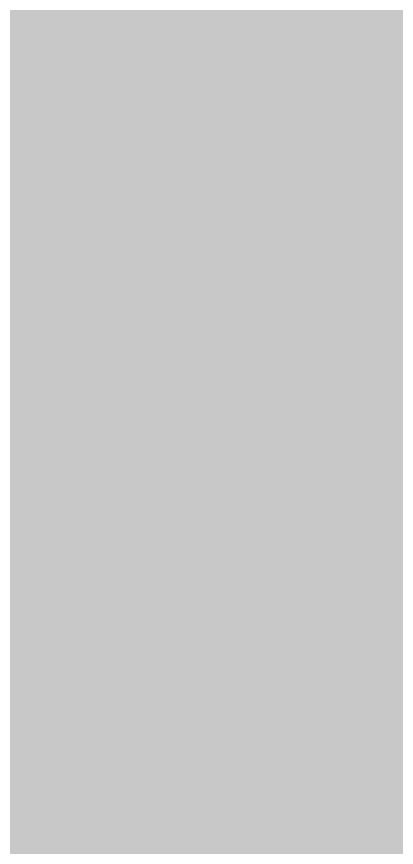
# Model space of a CAD drawing. Header units: inches. Extents: x 22 to 371, y 55 to 284.
# Drawn here: x 93.4615 to 93.6013, y 101.8133 to 102.1188 of the extents above; entities that cross this region are included whole.
import ezdxf

# ---------------------------------------------------------------- set-up
doc = ezdxf.new("R2010")
doc.units = ezdxf.units.IN
for name, color, linetype in [('Bottom Solder', 6, 'Continuous'), ('Top Layer', 1, 'Continuous'), ('Top Paste', 8, 'Continuous'), ('Top Solder', 216, 'Continuous')]:
    doc.layers.add(name, color=color, linetype=linetype)

# ---------------------------------------------------------------- blocks, each defined once
blk = doc.blocks.new('R___0603_210')
at = {"layer": 'Top Layer'}
blk.add_hatch(color=1, dxfattribs=at).paths.add_polyline_path([(-0.38099, 0.44451), (-0.38099, -0.44449), (-1.14299, -0.44449), (-1.14299, 0.44451)])
at = {"layer": 'Top Paste'}
blk.add_hatch(color=8, dxfattribs=at).paths.add_polyline_path([(-0.38099, 0.44451), (-0.38099, -0.44449), (-1.14299, -0.44449), (-1.14299, 0.44451)])
at = {"layer": 'Top Solder'}
blk.add_hatch(color=216, dxfattribs=at).paths.add_polyline_path([(-0.27939, 0.54611), (-0.27939, -0.54609), (-1.24459, -0.54609), (-1.24459, 0.54611)])

msp = doc.modelspace()

# ---------------------------------------------------------------- hatches: boundary and pattern name
at = {"layer": 'Bottom Solder'}
h = msp.add_hatch(color=6, dxfattribs=at)
edge = h.paths.add_edge_path()
edge.add_arc((93.9038, 102.0064), 0.4016, 0, 360)
at = {"layer": 'Top Solder'}
h = msp.add_hatch(color=216, dxfattribs=at)
edge = h.paths.add_edge_path()
edge.add_arc((93.9038, 102.0064), 0.4016, 0, 360)

# ---------------------------------------------------------------- linework, layer by layer
at = {"layer": 'Top Layer'}
msp.add_lwpolyline([(93.15465, 102.0064, 0.2032, 0.2032, 0), (93.9038, 102.0064, 0.2032, 0.2032, 0)], format="xyseb", dxfattribs=at)

# ---------------------------------------------------------------- block references
at = {"rotation": 270}
msp.add_blockref('R___0603_210', (93.15429, 101.24477), dxfattribs=at)

doc.saveas('drawing.dxf')
